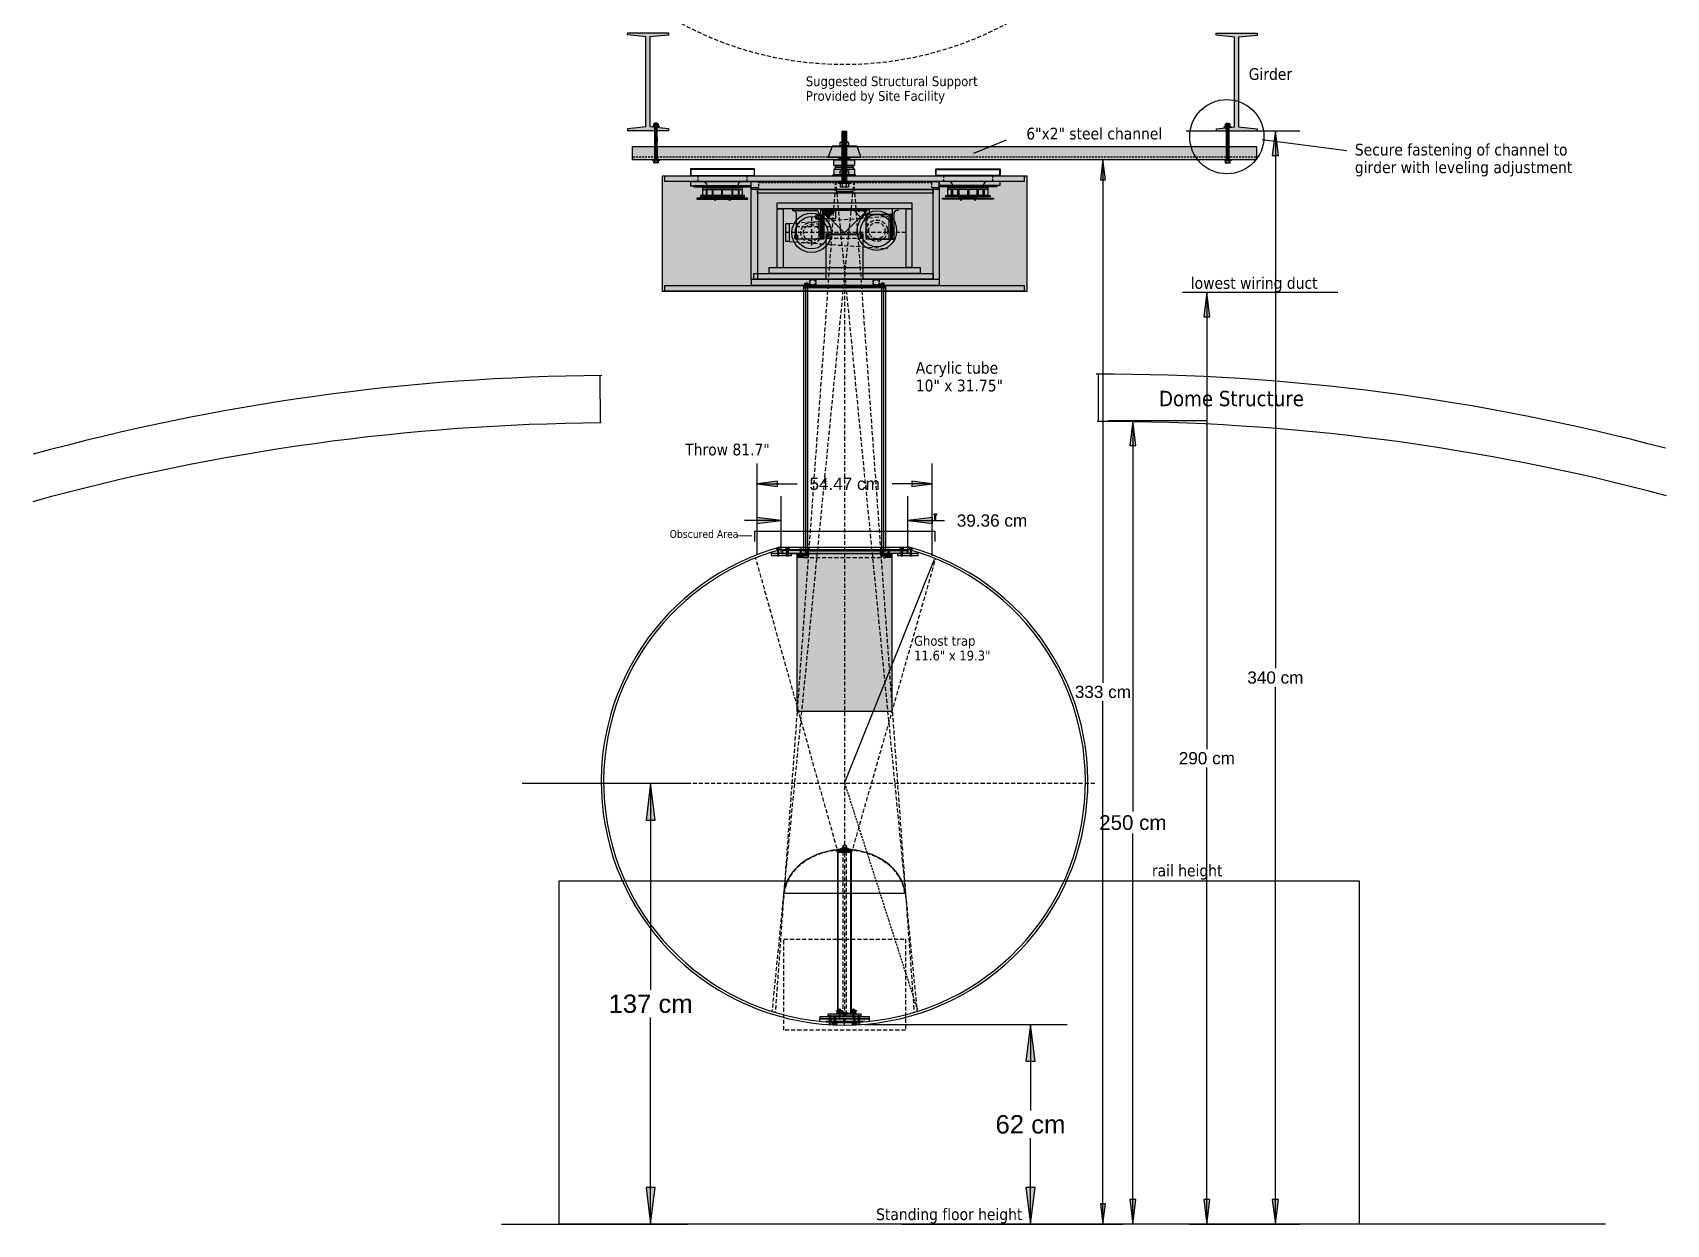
# Model space of a CAD drawing. Extents: x -131 to 377, y 20 to 594.
# Drawn here: x -131 to 377, y 20 to 391 of the extents above; entities that cross this region are included whole.
import ezdxf
from ezdxf.enums import TextEntityAlignment as Align

# ---------------------------------------------------------------- set-up
doc = ezdxf.new("R2010")
doc.units = 0
doc.header["$MEASUREMENT"] = 0
doc.linetypes.add('DASHED', pattern=[1.905, 1.27, -0.635])
doc.linetypes.add('HIDDEN', pattern=[0.9525, 0.635, -0.3175])
for name, color, linetype in [('BASE', 7, 'Continuous'), ('FRAME', 7, 'Continuous'), ('PROJECTORS', 7, 'Continuous')]:
    doc.layers.add(name, color=color, linetype=linetype)
doc.styles.add('ARIAL', font='arial.ttf')
doc.styles.add('TAHOMA', font='tahoma.ttf')

# ---------------------------------------------------------------- blocks, each defined once
blk = doc.blocks.new('LONGARROW')
at = {"layer": 'BASE', "linetype": 'Continuous'}
blk.add_hatch(color=0, dxfattribs=at).paths.add_polyline_path([(0, 0), (5.08, -0.635), (5.08, 0.635)])
at = {"layer": 'BASE', "color": 0, "linetype": 'Continuous'}
blk.add_lwpolyline([(0, 0), (5.08, -0.635), (5.08, 0.635)], close=True, dxfattribs=at)
blk = doc.blocks.new('SchemTapThrRSV4')
at = {"linetype": 'Continuous'}
for p, q in [((0, -0.32), (0, 0.32)), ((0.64, 0.32), (0, 0.32)), ((0.06, -0.25), (0.06, 0.25)), ((0.13, -0.32), (0.13, 0.32)), ((0.19, -0.25), (0.19, 0.25)), ((0.25, -0.32), (0.25, 0.32)), ((0.32, -0.25), (0.32, 0.25)), ((0.38, -0.32), (0.38, 0.32)), ((0.44, -0.25), (0.44, 0.25)), ((0.51, -0.32), (0.51, 0.32)), ((0.57, -0.25), (0.57, 0.25)), ((0.64, -0.32), (0.64, 0.32)), ((0, -0.32), (0.64, -0.32))]:
    blk.add_line(p, q, dxfattribs=at)
blk = doc.blocks.new('HexSemRSV2')
at = {"linetype": 'Continuous'}
for p, q in [((-0.61, 0.76), (-0.7, 0.6)), ((-0.7, -0.55), (-0.7, 0.6)), ((-0.04, 0.76), (-0.61, 0.76)), ((-0.04, 0.39), (-0.61, 0.39)), ((-0.04, 0.39), (-0.04, 0.76)), ((0, 0.6), (-0.04, 0.6)), ((-0.04, -0.34), (-0.04, 0.39)), ((0, -0.55), (0, 0.6)), ((-0.61, -0.71), (-0.7, -0.55)), ((-0.04, -0.34), (-0.61, -0.34)), ((-0.04, -0.71), (-0.61, -0.71)), ((-0.04, -0.71), (-0.04, -0.34)), ((0, -0.55), (-0.04, -0.55))]:
    blk.add_line(p, q, dxfattribs=at)
for centre, radius, start, end in [((-0.37, 0.57), 0.302, 142.72149, 217.27887), ((0.45, 0.02), 1.12, 160.92837, 199.07139), ((-0.37, -0.53), 0.302, 142.72149, 217.27885)]:
    blk.add_arc(centre, radius, start, end, dxfattribs=at)
blk = doc.blocks.new('HexBoltHeadRSV2')
at = {"linetype": 'Continuous'}
for p, q in [((-0.46, 0.73), (-0.55, 0.58)), ((-0.55, -0.58), (-0.55, 0.58)), ((0, 0.73), (-0.46, 0.73)), ((-0.46, 0.37), (0, 0.37)), ((0, -0.73), (0, 0.73)), ((-0.46, -0.73), (-0.55, -0.58)), ((-0.46, -0.37), (0, -0.37)), ((-0.46, -0.73), (0, -0.73))]:
    blk.add_line(p, q, dxfattribs=at)
for centre, radius, start, end in [((-0.22, 0.55), 0.302, 142.7215, 217.2789), ((0.6, 0), 1.12, 160.9284, 199.0714), ((0.6, 0), 1.12, 160.9284, 199.0714), ((-0.22, -0.55), 0.302, 142.7215, 217.2788)]:
    blk.add_arc(centre, radius, start, end, dxfattribs=at)
blk = doc.blocks.new('HexBoltHeadRSV4')
at = {"linetype": 'Continuous'}
for p, q in [((-0.64, 0.92), (-0.75, 0.72)), ((-0.75, -0.72), (-0.75, 0.72)), ((0, 0.92), (-0.64, 0.92)), ((0, 0.46), (-0.64, 0.46)), ((0, -0.92), (0, 0.92)), ((-0.64, -0.92), (-0.75, -0.72)), ((-0.64, -0.46), (0, -0.46)), ((-0.64, -0.92), (0, -0.92))]:
    blk.add_line(p, q, dxfattribs=at)
for centre, radius, start, end in [((-0.34, 0.69), 0.377, 142.7215, 217.2789), ((0.69, 0), 1.4, 160.9284, 199.0714), ((0.69, 0), 1.4, 160.9284, 199.0714), ((-0.34, -0.69), 0.377, 142.7215, 217.2788)]:
    blk.add_arc(centre, radius, start, end, dxfattribs=at)
blk = doc.blocks.new('SchemTapThrRSV3')
at = {"linetype": 'Continuous'}
for p, q in [((0, -0.24), (0, 0.24)), ((0.63, 0.24), (0, 0.24)), ((0.06, -0.18), (0.06, 0.18)), ((0.13, -0.24), (0.13, 0.24)), ((0.19, -0.18), (0.19, 0.18)), ((0.25, -0.24), (0.25, 0.24)), ((0.32, -0.18), (0.32, 0.18)), ((0.38, -0.24), (0.38, 0.24)), ((0.44, -0.18), (0.44, 0.18)), ((0.51, -0.24), (0.51, 0.24)), ((0.57, -0.18), (0.57, 0.18)), ((0.63, -0.24), (0.63, 0.24)), ((0, -0.24), (0.63, -0.24))]:
    blk.add_line(p, q, dxfattribs=at)

msp = doc.modelspace()

# ---------------------------------------------------------------- hatches: boundary and pattern name
at = {"layer": 'BASE', "linetype": 'Continuous'}
for color, points in [(254, [(54.39, 361.18), (59.99, 361.84), (59.99, 389.69), (54.35, 390.31), (54.36, 391), (67.06, 391), (67.06, 390.26), (61.22, 389.69), (61.22, 361.83), (67.05, 361.25), (67.05, 360.52), (54.41, 360.52)]), (254, [(237.48, 361.08), (243.09, 361.73), (243.08, 389.59), (237.45, 390.21), (237.45, 390.89), (250.15, 390.89), (250.15, 390.16), (244.31, 389.59), (244.31, 361.73), (250.14, 361.15), (250.14, 360.42), (237.5, 360.42)]), (250, [(118.05, 355.82), (125.63, 355.82), (126.86, 352.19), (116.75, 352.19)]), (254, [(55.83, 355.63), (249.97, 355.63), (249.97, 351.46), (55.83, 351.46)]), (251, [(118.53, 351.43), (118.53, 349.78), (124.88, 349.78), (124.88, 351.43)]), (250, [(120.14, 352.19), (123.33, 352.19), (123.33, 351.51), (120.14, 351.51)]), (254, [(65.23, 346.53), (178.52, 346.53), (178.52, 310.53), (65.23, 310.53)]), (254, [(125.16, 346.52), (125.16, 346.88), (118.26, 346.88), (118.26, 346.52)]), (251, [(124.23, 349.14), (124.88, 349.78), (118.53, 349.78), (119.16, 349.14)]), (251, [(119.18, 349.13), (118.54, 348.49), (124.89, 348.49), (124.25, 349.13)]), (251, [(124.89, 346.84), (124.89, 348.49), (118.54, 348.49), (118.54, 346.84)]), (253, [(94.7, 342.28), (149.34, 342.28), (149.34, 341.1), (94.7, 341.1)]), (254, [(124.35, 341.35), (124.35, 341.64), (119.35, 341.64), (119.35, 341.35)]), (253, [(169.15, 343.11), (151.29, 343.11), (151.29, 343.42), (169.15, 343.42)]), (253, [(116.68, 333.46), (115.32, 334.82), (116.19, 335.68), (118.91, 335.68)]), (253, [(168.17, 339.24), (152.28, 339.24), (152.28, 339.56), (168.17, 339.56)]), (254, [(109.16, 312.38), (115.93, 312.38), (115.93, 311.81), (116.82, 311.81), (116.82, 311.75), (109.16, 311.75)]), (254, [(109.77, 313.18), (110.25, 313.18), (110.25, 229.42), (109.77, 229.42)]), (254, [(126.98, 311.81), (127.87, 311.81), (127.87, 312.38), (134.6, 312.38), (134.6, 311.75), (126.98, 311.75)]), (254, [(133.46, 313.17), (133.94, 313.17), (133.94, 229.39), (133.46, 229.39)]), (253, [(149.68, 241.33), (150.4, 241.33), (150.4, 240.91), (149.68, 240.91)]), (254, [(105.35, 228.98), (98.98, 228.98), (98.98, 228.35), (105.35, 228.35)]), (253, [(100.76, 230.68), (101.48, 230.68), (101.48, 230.21), (100.76, 230.21)]), (254, [(110.69, 229.79), (109.14, 229.79), (109.14, 229.93), (102.54, 229.93), (102.54, 228.98), (110.69, 228.98)]), (253, [(103.52, 230.55), (104.58, 230.55), (104.58, 230), (103.52, 230)]), (254, [(107.12, 228.96), (136.57, 228.96), (136.57, 179.87), (107.12, 179.87)]), (252, [(109.16, 227.72), (109.16, 228.99), (107.22, 228.99), (107.22, 227.72)]), (253, [(107.8, 230.4), (108.52, 230.4), (108.52, 229.93), (107.8, 229.93)]), (254, [(133.03, 229.79), (134.64, 229.79), (134.64, 229.92), (141.14, 229.92), (141.14, 228.97), (133.03, 228.97)]), (252, [(136.46, 227.72), (136.46, 228.97), (134.48, 228.97), (134.48, 227.72)]), (253, [(135.17, 230.39), (135.89, 230.39), (135.89, 229.92), (135.17, 229.92)]), (254, [(144.69, 228.99), (138.32, 228.99), (138.32, 228.35), (144.69, 228.35)]), (253, [(139.09, 230.55), (140.15, 230.55), (140.15, 230), (139.09, 230)]), (253, [(142.11, 230.7), (142.83, 230.7), (142.83, 230.22), (142.11, 230.22)]), (253, [(124.33, 136.41), (119.24, 136.41), (119.24, 136.67), (124.33, 136.67)]), (253, [(123.83, 136.85), (119.75, 136.85), (119.75, 137.06), (123.83, 137.06)]), (253, [(123.69, 136.69), (119.88, 136.69), (119.88, 136.84), (123.69, 136.84)]), (253, [(123.69, 136), (119.89, 136), (119.89, 136.41), (123.69, 136.41)]), (253, [(129.43, 84.27), (114.19, 84.27), (114.19, 84.91), (129.43, 84.91)]), (253, [(126.92, 85.11), (116.74, 85.11), (116.74, 85.75), (126.92, 85.75)]), (253, [(119.33, 82.47), (118.27, 82.47), (118.27, 83.09), (119.33, 83.09)]), (253, [(125.41, 82.29), (124.34, 82.29), (124.34, 82.91), (125.41, 82.91)])]:
    msp.add_hatch(color=color, dxfattribs=at).paths.add_polyline_path(points)
at = {"layer": 'FRAME', "linetype": 'Continuous'}
for points in [[(92.81, 344.73), (151.24, 344.73), (151.24, 342.26), (92.81, 342.26)], [(92.81, 314.28), (92.81, 342.83), (94.71, 342.83), (94.71, 314.28)], [(149.33, 314.27), (149.33, 342.86), (151.24, 342.86), (151.24, 314.27)], [(92.83, 314.29), (151.22, 314.29), (151.22, 312.39), (92.83, 312.39)]]:
    msp.add_hatch(color=253, dxfattribs=at).paths.add_polyline_path(points)
at = {"layer": 'PROJECTORS', "linetype": 'Continuous'}
for color, points in [(7, [(115.95, 336.1), (114.72, 336.1), (114.72, 336.26), (115.95, 336.26)]), (253, [(128.94, 335.8), (114.72, 335.8), (114.72, 336.12), (128.94, 336.12)]), (7, [(128.92, 336.11), (127.68, 336.11), (127.68, 336.26), (128.92, 336.26)]), (254, [(116.11, 328.43), (127.54, 328.43), (127.54, 314.34), (116.11, 314.34)])]:
    msp.add_hatch(color=color, dxfattribs=at).paths.add_polyline_path(points)

# ---------------------------------------------------------------- linework, layer by layer
at = {"layer": 'BASE', "color": 7, "linetype": 'Continuous'}
for p, q in [((162.05, 353.5), (172.16, 357.65)), ((228.08, 360.44), (263.44, 360.44)), ((251.75, 357.74), (278.1, 354.37)), ((255.82, 360.44), (255.82, 193.27)), ((179.95, 351.58), (208.53, 351.58)), ((202.18, 351.58), (202.18, 188.8)), ((93.79, 348.66), (73.87, 348.66)), ((73.87, 348.66), (73.87, 346.54)), ((73.87, 346.54), (93.79, 346.54)), ((93.79, 346.54), (93.79, 348.66)), ((118.53, 349.78), (124.88, 349.78)), ((124.89, 348.49), (118.54, 348.49)), ((92.76, 343.4), (74.9, 343.4)), ((74.9, 343.4), (74.9, 343.08)), ((74.9, 343.08), (92.76, 343.08)), ((77.61, 342.22), (90.05, 342.19)), ((90.07, 342.8), (77.63, 342.8)), ((77.63, 342.8), (77.63, 340.35)), ((79.08, 342.19), (78.79, 342.19)), ((78.79, 342.19), (78.79, 340.36)), ((88.73, 343.04), (78.97, 343.04)), ((78.97, 343.04), (78.97, 342.8)), ((78.97, 342.8), (88.73, 342.8)), ((79.08, 340.36), (79.08, 342.19)), ((80.96, 342.19), (80.67, 342.19)), ((80.67, 342.19), (80.67, 340.36)), ((80.96, 340.36), (80.96, 342.19)), ((83.85, 342.19), (83.55, 342.19)), ((83.55, 342.19), (83.55, 340.36)), ((83.85, 340.36), (83.85, 342.19)), ((87.02, 342.2), (86.73, 342.2)), ((86.73, 342.2), (86.73, 340.38)), ((87.02, 340.38), (87.02, 342.2)), ((88.99, 342.19), (88.7, 342.19)), ((88.7, 342.19), (88.7, 340.36)), ((88.73, 342.8), (88.73, 343.04)), ((88.99, 340.36), (88.99, 342.19)), ((90.07, 340.35), (90.07, 342.8)), ((92.76, 343.08), (92.76, 343.4)), ((166.44, 342.24), (154, 342.21)), ((91.77, 339.53), (75.88, 339.53)), ((75.88, 339.53), (75.88, 339.22)), ((75.88, 339.22), (91.77, 339.22)), ((90.7, 340.35), (76.99, 340.35)), ((76.99, 340.35), (76.99, 339.96)), ((76.99, 339.96), (90.7, 339.96)), ((77.63, 340.35), (90.07, 340.35)), ((78.79, 340.36), (79.08, 340.36)), ((80.67, 340.36), (80.96, 340.36)), ((86.66, 339.95), (81.07, 339.95)), ((81.07, 339.95), (81.07, 339.52)), ((81.07, 339.52), (86.66, 339.52)), ((83.55, 340.36), (83.85, 340.36)), ((86.66, 339.52), (86.66, 339.95)), ((86.73, 340.38), (87.02, 340.38)), ((88.7, 340.36), (88.99, 340.36)), ((90.7, 339.96), (90.7, 340.35)), ((91.77, 339.22), (91.77, 339.53)), ((127.52, 335.8), (124.79, 335.8)), ((124.79, 335.8), (124.79, 335.68)), ((124.79, 335.68), (127.52, 335.68)), ((127.52, 335.68), (124.8, 335.68)), ((124.8, 335.68), (127.03, 333.45)), ((127.52, 335.68), (127.52, 335.8)), ((128.39, 334.82), (127.52, 335.68)), ((129.56, 334.45), (129.56, 336.3)), ((138.35, 336.26), (129.56, 336.26)), ((136.75, 326.78), (136.75, 336.3)), ((138.34, 335.68), (138.08, 335.67)), ((138.34, 336.31), (138.34, 335.68)), ((127.03, 333.45), (128.39, 334.82)), ((128.54, 334.44), (136.14, 334.42)), ((128.54, 326.75), (128.54, 334.44)), ((128.89, 334.45), (128.89, 333.14)), ((136.57, 334.45), (128.91, 334.45)), ((135.63, 334.45), (135.63, 326.75)), ((136.12, 334.44), (136.13, 326.78)), ((136.57, 326.81), (136.57, 334.45)), ((137.14, 334.67), (137.14, 326.78)), ((135.63, 326.75), (128.54, 326.75)), ((129.45, 326.76), (137.12, 326.76)), ((109.17, 312.07), (134.57, 312.07)), ((275.3, 310.22), (226.89, 310.22)), ((234.51, 310.22), (234.51, 168.16)), ((200.74, 284.83), (200.74, 270.2)), ((45.68, 284.35), (45.79, 269.73)), ((234.57, 270.23), (203.87, 270.23)), ((211.49, 270.23), (211.49, 148.72)), ((94.62, 228.46), (94.62, 257.03)), ((149.09, 228.31), (149.09, 257.03)), ((94.62, 250.68), (107.11, 250.68)), ((149.09, 250.68), (136.59, 250.68)), ((102.15, 230.12), (102.15, 246.87)), ((141.51, 230.12), (141.51, 246.87)), ((102.15, 239.25), (90.72, 239.25)), ((141.51, 239.25), (152.94, 239.25)), ((88.43, 234.54), (92.99, 234.56)), ((93.87, 235.92), (149.85, 235.92)), ((93.87, 232.72), (93.87, 235.92)), ((149.85, 235.92), (149.85, 232.72)), ((98.99, 229.35), (98.99, 228.96)), ((101.94, 231), (141.68, 231)), ((102.13, 230.27), (101.95, 231.03)), ((141.51, 230.26), (141.7, 231)), ((144.69, 228.98), (144.69, 229.36)), ((121.83, 157.51), (149.83, 227.2)), ((202.18, 20.31), (202.18, 183.09)), ((255.82, 20.39), (255.82, 187.56)), ((234.51, 20.39), (234.51, 162.45)), ((21.5, 157.51), (72.93, 157.51)), ((61.5, 157.51), (61.5, 93.22)), ((211.49, 20.36), (211.49, 141.86)), ((119.7, 136.41), (123.88, 136.41)), ((119.7, 85.77), (119.7, 136.41)), ((123.88, 136.41), (123.88, 85.76)), ((140.72, 123.24), (102.87, 123.24)), ((61.5, 20.37), (61.5, 84.65)), ((114.18, 83.52), (114.18, 84.28)), ((114.18, 84.28), (129.44, 84.28)), ((127.63, 83.36), (115.95, 83.36)), ((123.87, 85.77), (119.7, 85.77)), ((121.64, 83.36), (121.64, 84.27)), ((121.83, 82.39), (121.83, 83.33)), ((122, 83.38), (122, 84.3)), ((124.31, 83.1), (125.46, 83.1)), ((128.24, 82.51), (191.08, 82.51)), ((129.44, 84.28), (129.44, 83.53)), ((179.65, 82.51), (179.65, 55.7)), ((179.65, 20.33), (179.65, 47.13)), ((15.11, 20.37), (72.93, 20.37)), ((139.64, 20.33), (191.08, 20.33)), ((229.45, 20.36), (203.87, 20.36)), ((261.18, 20.39), (226.89, 20.39)), ((229.15, 20.39), (263.44, 20.39)), ((358.53, 20.3), (33.06, 20.3)), ((168.96, 20.31), (208.53, 20.31))]:
    msp.add_line(p, q, dxfattribs=at)
at = {"layer": 'BASE', "color": 7, "linetype": 'HIDDEN'}
for p, q in [((55.92, 352.36), (249.85, 352.36)), ((55.92, 351.44), (55.92, 352.36)), ((249.85, 352.36), (249.85, 351.44)), ((76.21, 346.4), (76.21, 344.6)), ((91.42, 346.42), (91.42, 344.63)), ((152.63, 346.45), (152.63, 344.65)), ((167.84, 346.42), (167.84, 344.63)), ((79.08, 343.4), (79.08, 343.09)), ((88.59, 343.09), (88.59, 343.4)), ((149.31, 342.26), (94.74, 342.26)), ((95.08, 344.36), (148.75, 344.36)), ((95.17, 342.26), (95.17, 344.36)), ((148.84, 344.36), (148.84, 342.26)), ((155.46, 343.11), (155.46, 343.42)), ((164.97, 343.42), (164.97, 343.11)), ((121.85, 157.5), (144.54, 86.86))]:
    msp.add_line(p, q, dxfattribs=at)
at = {"layer": 'BASE', "color": 7, "linetype": 'DASHED'}
for p, q in [((124.69, 344.94), (99.25, 86.56)), ((119.02, 344.95), (100.26, 86.24)), ((119.01, 344.92), (144.35, 86.74)), ((124.69, 344.94), (143.47, 86.06)), ((128.88, 326.8), (128.89, 333.13)), ((116.97, 328.06), (116.97, 326.93)), ((126.67, 328.06), (126.67, 326.93)), ((121.85, 318.69), (121.85, 85.64)), ((119.49, 137.17), (94.15, 227.71)), ((109.09, 227.72), (134.56, 227.72)), ((124.47, 137.33), (150.17, 227.37)), ((199.69, 157.46), (43.9, 157.46)), ((117.12, 83.36), (117.12, 84.26)), ((117.13, 82.54), (117.13, 83.47)), ((117.63, 83.37), (117.63, 84.27)), ((117.63, 82.5), (117.63, 83.44)), ((118.22, 82.29), (118.22, 82.9)), ((118.22, 82.9), (119.36, 82.9)), ((119.36, 82.9), (119.36, 82.24)), ((124.31, 82.43), (124.31, 83.1)), ((125.46, 83.1), (125.46, 82.48)), ((126.01, 83.37), (126.01, 84.27)), ((126.02, 82.5), (126.02, 83.44)), ((126.52, 83.37), (126.52, 84.27)), ((126.54, 82.54), (126.54, 83.48))]:
    msp.add_line(p, q, dxfattribs=at)
at = {"layer": 'BASE', "color": 5, "linetype": 'Continuous'}
for p, q in [((33.08, 127.21), (281.87, 127.21)), ((33.08, 20.36), (33.08, 127.21)), ((281.87, 127.21), (281.87, 20.36))]:
    msp.add_line(p, q, dxfattribs=at)
at = {"layer": 'BASE', "color": 7, "linetype": 'Continuous'}
for points in [[(54.39, 361.18), (59.99, 361.84), (59.99, 389.69), (54.35, 390.31), (54.36, 391), (67.06, 391), (67.06, 390.26), (61.22, 389.69), (61.22, 361.83), (67.05, 361.25), (67.05, 360.52), (54.41, 360.52)], [(237.48, 361.08), (243.09, 361.73), (243.08, 389.59), (237.45, 390.21), (237.45, 390.89), (250.15, 390.89), (250.15, 390.16), (244.31, 389.59), (244.31, 361.73), (250.14, 361.15), (250.14, 360.42), (237.5, 360.42)], [(64.14, 361.72), (62.06, 361.72), (62.06, 361.91), (64.14, 361.91)], [(241.97, 361.67), (239.89, 361.67), (239.89, 361.86), (241.97, 361.86)], [(118.05, 355.82), (125.63, 355.82), (126.86, 352.19), (116.75, 352.19)], [(55.83, 355.63), (249.97, 355.63), (249.97, 351.46), (55.83, 351.46)], [(62.14, 351.48), (64.22, 351.48), (64.22, 351.29), (62.14, 351.29)], [(120.14, 352.19), (123.33, 352.19), (123.33, 351.51), (120.14, 351.51)], [(239.97, 351.43), (242.05, 351.43), (242.05, 351.24), (239.97, 351.24)], [(65.23, 346.53), (178.52, 346.53), (178.52, 310.53), (65.23, 310.53)], [(150.26, 348.68), (170.18, 348.68), (170.18, 346.57), (150.26, 346.57)], [(94.7, 342.28), (149.34, 342.28), (149.34, 341.1), (94.7, 341.1)], [(119.96, 344.36), (123.65, 344.36), (123.65, 344.09), (119.96, 344.09)], [(169.15, 343.11), (151.29, 343.11), (151.29, 343.42), (169.15, 343.42)], [(166.42, 340.38), (153.99, 340.38), (153.99, 342.83), (166.42, 342.83)], [(155.36, 340.39), (155.06, 340.39), (155.06, 342.21), (155.36, 342.21)], [(165.09, 342.83), (155.32, 342.83), (155.32, 343.06), (165.09, 343.06)], [(157.32, 340.4), (157.03, 340.4), (157.03, 342.23), (157.32, 342.23)], [(160.5, 340.39), (160.21, 340.39), (160.21, 342.21), (160.5, 342.21)], [(163.38, 340.39), (163.09, 340.39), (163.09, 342.21), (163.38, 342.21)], [(165.26, 340.39), (164.97, 340.39), (164.97, 342.21), (165.26, 342.21)], [(116.68, 333.46), (115.32, 334.82), (116.19, 335.68), (118.91, 335.68)], [(116.19, 335.8), (118.91, 335.8), (118.91, 335.68), (116.19, 335.68)], [(168.17, 339.24), (152.28, 339.24), (152.28, 339.56), (168.17, 339.56)], [(167.07, 339.98), (153.35, 339.98), (153.35, 340.38), (167.07, 340.38)], [(162.98, 339.55), (157.39, 339.55), (157.39, 339.97), (162.98, 339.97)], [(109.16, 312.38), (134.56, 312.38), (134.56, 311.75), (109.16, 311.75)], [(109.16, 312.38), (115.93, 312.38), (115.93, 311.81), (116.82, 311.81), (116.82, 311.75), (109.16, 311.75)], [(109.16, 311.76), (134.56, 311.76), (134.56, 229.77), (109.16, 229.77)], [(109.77, 313.18), (110.25, 313.18), (110.25, 229.42), (109.77, 229.42)], [(126.98, 311.81), (127.87, 311.81), (127.87, 312.38), (134.6, 312.38), (134.6, 311.75), (126.98, 311.75)], [(133.46, 313.17), (133.94, 313.17), (133.94, 229.39), (133.46, 229.39)], [(149.68, 241.33), (150.4, 241.33), (150.4, 240.91), (149.68, 240.91)], [(105.35, 228.98), (98.98, 228.98), (98.98, 228.35), (105.35, 228.35)], [(100.76, 230.68), (101.48, 230.68), (101.48, 230.21), (100.76, 230.21)], [(102.14, 230.27), (141.52, 230.27), (141.52, 228.98), (102.14, 228.98)], [(110.69, 229.79), (109.14, 229.79), (109.14, 229.93), (102.54, 229.93), (102.54, 228.98), (110.69, 228.98)], [(103.52, 230.55), (104.58, 230.55), (104.58, 230), (103.52, 230)], [(107.12, 228.96), (136.57, 228.96), (136.57, 179.87), (107.12, 179.87)], [(107.8, 230.4), (108.52, 230.4), (108.52, 229.93), (107.8, 229.93)], [(133.03, 229.79), (134.64, 229.79), (134.64, 229.92), (141.14, 229.92), (141.14, 228.97), (133.03, 228.97)], [(135.17, 230.39), (135.89, 230.39), (135.89, 229.92), (135.17, 229.92)], [(144.69, 228.99), (138.32, 228.99), (138.32, 228.35), (144.69, 228.35)], [(139.09, 230.55), (140.15, 230.55), (140.15, 230), (139.09, 230)], [(142.11, 230.7), (142.83, 230.7), (142.83, 230.22), (142.11, 230.22)], [(123.06, 137.06), (120.52, 137.06), (120.52, 137.21), (123.06, 137.21)], [(124.33, 136.41), (119.24, 136.41), (119.24, 136.67), (124.33, 136.67)], [(123.83, 136.85), (119.75, 136.85), (119.75, 137.06), (123.83, 137.06)], [(123.69, 136.69), (119.88, 136.69), (119.88, 136.84), (123.69, 136.84)], [(123.69, 85.76), (119.88, 85.76), (119.88, 136.41), (123.69, 136.41)], [(123.69, 136), (119.89, 136), (119.89, 136.41), (123.69, 136.41)], [(121.2, 86.67), (119.28, 86.67), (119.28, 86.84), (121.2, 86.84)], [(121.01, 86.45), (119.55, 86.59), (119.56, 86.67), (121.02, 86.53)], [(121.02, 86.58), (119.55, 86.58), (119.55, 86.66), (121.02, 86.66)], [(121.02, 86.26), (119.56, 86.4), (119.57, 86.48), (121.03, 86.35)], [(125.57, 86.67), (123.65, 86.67), (123.65, 86.84), (125.57, 86.84)], [(125.32, 86.45), (123.86, 86.58), (123.87, 86.67), (125.33, 86.53)], [(125.33, 86.58), (123.86, 86.58), (123.86, 86.66), (125.33, 86.66)], [(125.33, 86.26), (123.87, 86.4), (123.88, 86.48), (125.34, 86.34)], [(129.43, 84.27), (114.19, 84.27), (114.19, 84.91), (129.43, 84.91)], [(126.92, 85.11), (116.74, 85.11), (116.74, 85.75), (126.92, 85.75)], [(119.33, 82.47), (118.27, 82.47), (118.27, 83.09), (119.33, 83.09)], [(121.01, 86.1), (119.55, 86.24), (119.56, 86.32), (121.02, 86.18)], [(121.02, 85.94), (119.56, 86.08), (119.57, 86.16), (121.03, 86.02)], [(121.02, 85.77), (119.56, 85.9), (119.57, 85.99), (121.03, 85.85)], [(121.03, 85.76), (119.56, 85.76), (119.56, 85.84), (121.03, 85.84)], [(123.68, 85.74), (119.96, 85.74), (119.96, 85.95), (123.68, 85.95)], [(125.32, 86.1), (123.85, 86.23), (123.86, 86.32), (125.33, 86.18)], [(125.34, 85.76), (123.86, 85.76), (123.86, 85.84), (125.34, 85.84)], [(125.33, 85.94), (123.87, 86.07), (123.88, 86.16), (125.34, 86.02)], [(125.33, 85.76), (123.87, 85.9), (123.88, 85.99), (125.34, 85.85)], [(125.41, 82.29), (124.34, 82.29), (124.34, 82.91), (125.41, 82.91)]]:
    msp.add_lwpolyline(points, close=True, dxfattribs=at)
for points in [[(118.53, 349.78), (118.53, 351.43), (124.88, 351.43), (124.88, 349.78), (124.23, 349.14), (119.16, 349.14), (118.53, 349.78)], [(118.26, 346.88), (125.16, 346.88), (125.16, 346.52), (118.26, 346.52), (118.26, 346.88)], [(124.89, 348.49), (124.89, 346.84), (118.54, 346.84), (118.54, 348.49), (119.18, 349.13), (124.25, 349.13), (124.89, 348.49)], [(119.35, 341.64), (124.35, 341.64), (124.35, 341.35), (119.35, 341.35), (119.35, 341.64)], [(107.22, 228.99), (109.16, 228.99), (109.16, 227.72), (107.22, 227.72), (107.22, 228.99)], [(134.48, 228.97), (136.46, 228.97), (136.46, 227.72), (134.48, 227.72), (134.48, 228.97)]]:
    msp.add_lwpolyline(points, dxfattribs=at)
at = {"layer": 'BASE', "color": 5, "linetype": 'Continuous'}
for points in [[(115.11, 336.26), (119.04, 336.26), (119.04, 333.06), (115.11, 333.06)], [(116.74, 328.42), (126.9, 328.42), (126.9, 328.08), (116.74, 328.08)]]:
    msp.add_lwpolyline(points, close=True, dxfattribs=at)
at = {"layer": 'BASE', "color": 7, "linetype": 'DASHED'}
for points in [[(116.2, 328.42), (127.45, 328.42), (127.45, 326.94), (116.2, 326.94)], [(109.78, 311.75), (133.93, 311.75), (133.93, 229.77), (109.78, 229.77)], [(122.32, 85.48), (121.37, 85.48), (121.37, 138.21), (122.32, 138.21)], [(122.81, 136.41), (120.78, 136.41), (120.78, 136.8), (122.81, 136.8)]]:
    msp.add_lwpolyline(points, close=True, dxfattribs=at)
at = {"layer": 'BASE', "color": 9, "linetype": 'DASHED'}
msp.add_lwpolyline([(102.94, 109.05), (140.78, 109.05), (140.78, 80.72), (102.94, 80.72)], close=True, dxfattribs=at)
at = {"layer": 'BASE', "color": 7, "linetype": 'DASHED'}
msp.add_circle((121.67, 487.75), 106.68, dxfattribs=at)
at = {"layer": 'BASE', "color": 7, "linetype": 'Continuous'}
msp.add_circle((240.72, 358.66), 11.55, dxfattribs=at)
for centre, radius, start, end in [((77.81, 343.39), 1.27, 0, 90), ((89.87, 343.39), 1.27, 90, 180), ((154.18, 343.41), 1.27, 0, 90), ((166.24, 343.41), 1.27, 90, 180), ((81.58, 339.23), 0.318, 180, 0), ((86.09, 339.22), 0.318, 180, 0), ((138.18, 334.64), 1.04, 93.1643, 184.3217), ((157.96, 339.24), 0.318, 180, 0), ((162.47, 339.25), 0.318, 180, 0), ((200.91, -399.1), 683.91, 75.0676, 90.0676), ((50.87, -399.56), 683.91, 90.3827, 105.3827), ((50.71, -414.3), 683.91, 90.3827, 105.3827), ((201.2, -413.84), 683.91, 75.0676, 90.0676), ((121.81, 157.98), 75.69, 105.2, 74.8), ((121.81, 157.98), 74.93, 105.2, 74.8), ((120.28, 86.66), 0.542, 17.7462, 160.9806), ((124.61, 86.66), 0.542, 17.7462, 160.9806), ((117.4, 84.92), 0.251, 38.5996, 141.8819), ((126.28, 84.92), 0.251, 38.5996, 141.8819)]:
    msp.add_arc(centre, radius, start, end, dxfattribs=at)
msp.add_ellipse((121.8, 121.92), major_axis=(19, 0), ratio=0.789572, start_param=0.08723, end_param=3.054142, dxfattribs=at)
at = {"layer": 'BASE', "color": 7, "linetype": 'DASHED'}
msp.add_ellipse((121.8, 121.92), major_axis=(18.87, 0), ratio=0.788156, start_param=0.087386, end_param=3.053986, dxfattribs=at)
at = {"layer": 'FRAME', "color": 7, "linetype": 'Continuous'}
for p, q in [((105.7, 335.61), (105.7, 336.26)), ((105.7, 336.25), (114.36, 336.25)), ((112.87, 335.61), (105.7, 335.61)), ((109.65, 336.26), (109.65, 335.61)), ((112.86, 336.25), (112.86, 335.62)), ((114.36, 336.25), (114.35, 326.8)), ((106.84, 326.76), (106.84, 334.69)), ((112.77, 333.84), (112.76, 333.72)), ((112.76, 333.72), (112.76, 333.61)), ((112.76, 333.61), (112.78, 333.5)), ((112.8, 333.95), (112.77, 333.84)), ((112.78, 333.5), (112.81, 333.39)), ((112.84, 334.05), (112.8, 333.95)), ((112.81, 333.39), (112.85, 333.29)), ((112.89, 334.14), (112.84, 334.05)), ((112.85, 333.29), (112.9, 333.21)), ((112.95, 334.21), (112.89, 334.14)), ((112.9, 333.21), (112.96, 333.14)), ((113.02, 334.27), (112.95, 334.21)), ((112.96, 333.84), (112.95, 333.73)), ((112.95, 333.73), (112.96, 333.84)), ((112.95, 333.73), (112.95, 333.61)), ((112.95, 333.61), (112.95, 333.73)), ((112.95, 333.61), (112.96, 333.5)), ((112.96, 333.5), (112.95, 333.61)), ((112.99, 333.95), (112.96, 333.84)), ((112.96, 333.84), (112.99, 333.95)), ((112.96, 333.5), (112.99, 333.4)), ((112.99, 333.4), (112.96, 333.5)), ((112.96, 333.14), (113.03, 333.09)), ((113.03, 334.05), (112.99, 333.95)), ((112.99, 333.95), (113.03, 334.05)), ((112.99, 333.4), (113.04, 333.3)), ((113.04, 333.3), (112.99, 333.4)), ((113.09, 334.31), (113.02, 334.27)), ((113.08, 334.14), (113.03, 334.05)), ((113.03, 334.05), (113.08, 334.14)), ((113.03, 333.09), (113.11, 333.06)), ((113.04, 333.3), (113.09, 333.22)), ((113.09, 333.22), (113.04, 333.3)), ((113.14, 334.22), (113.08, 334.14)), ((113.08, 334.14), (113.14, 334.22)), ((113.17, 334.33), (113.09, 334.31)), ((113.09, 333.22), (113.15, 333.15)), ((113.15, 333.15), (113.09, 333.22)), ((113.11, 333.06), (113.19, 333.05)), ((113.21, 334.27), (113.14, 334.22)), ((113.14, 334.22), (113.21, 334.27)), ((113.15, 333.15), (113.22, 333.1)), ((113.22, 333.1), (113.15, 333.15)), ((113.25, 334.32), (113.17, 334.33)), ((113.19, 333.05), (113.27, 333.06)), ((113.28, 334.31), (113.21, 334.27)), ((113.21, 334.27), (113.28, 334.31)), ((113.22, 333.1), (113.29, 333.07)), ((113.29, 333.07), (113.22, 333.1)), ((113.29, 334.31), (113.25, 334.32)), ((113.27, 333.06), (113.29, 333.07)), ((113.29, 334.31), (113.28, 334.31)), ((113.28, 334.31), (113.29, 334.31)), ((113.36, 334.33), (113.29, 334.31)), ((113.29, 334.31), (113.33, 334.3)), ((113.33, 334.3), (113.29, 334.31)), ((113.34, 333.08), (113.29, 333.07)), ((113.29, 333.07), (113.34, 333.08)), ((113.29, 333.07), (113.3, 333.06)), ((113.3, 333.06), (113.38, 333.05)), ((113.33, 334.3), (113.4, 334.26)), ((113.4, 334.26), (113.33, 334.3)), ((113.42, 333.13), (113.34, 333.08)), ((113.34, 333.08), (113.42, 333.13)), ((113.44, 334.33), (113.36, 334.33)), ((113.38, 333.05), (113.46, 333.06)), ((113.4, 334.26), (113.47, 334.2)), ((113.47, 334.2), (113.4, 334.26)), ((113.48, 333.2), (113.42, 333.13)), ((113.42, 333.13), (113.48, 333.2)), ((113.52, 334.31), (113.44, 334.33)), ((113.46, 333.06), (113.53, 333.09)), ((113.47, 334.2), (113.53, 334.12)), ((113.53, 334.12), (113.47, 334.2)), ((113.54, 333.28), (113.48, 333.2)), ((113.48, 333.2), (113.54, 333.28)), ((113.59, 334.27), (113.52, 334.31)), ((113.53, 334.12), (113.57, 334.03)), ((113.57, 334.03), (113.53, 334.12)), ((113.53, 333.09), (113.6, 333.14)), ((113.58, 333.38), (113.54, 333.28)), ((113.54, 333.28), (113.58, 333.38)), ((113.57, 334.03), (113.61, 333.93)), ((113.61, 333.93), (113.57, 334.03)), ((113.61, 333.48), (113.58, 333.38)), ((113.58, 333.38), (113.61, 333.48)), ((113.66, 334.21), (113.59, 334.27)), ((113.6, 333.14), (113.67, 333.21)), ((113.61, 333.93), (113.63, 333.82)), ((113.63, 333.82), (113.61, 333.93)), ((113.63, 333.59), (113.61, 333.48)), ((113.61, 333.48), (113.63, 333.59)), ((113.63, 333.82), (113.64, 333.71)), ((113.64, 333.71), (113.63, 333.82)), ((113.64, 333.71), (113.63, 333.59)), ((113.63, 333.59), (113.64, 333.71)), ((113.71, 334.13), (113.66, 334.21)), ((113.67, 333.21), (113.73, 333.29)), ((113.76, 334.04), (113.71, 334.13)), ((113.73, 333.29), (113.77, 333.38)), ((113.8, 333.94), (113.76, 334.04)), ((113.77, 333.38), (113.8, 333.49)), ((113.82, 333.83), (113.8, 333.94)), ((113.8, 333.49), (113.82, 333.6)), ((113.83, 333.71), (113.82, 333.83)), ((113.82, 333.6), (113.83, 333.71)), ((113.95, 326.78), (113.95, 334.73)), ((114.59, 334.41), (114.41, 334.41)), ((114.5, 334.39), (114.98, 334.39)), ((114.5, 326.78), (114.5, 334.39)), ((114.98, 334.39), (114.98, 326.78)), ((115, 326.79), (115, 334.41)), ((115, 334.41), (115.36, 334.41)), ((115.36, 334.41), (115.36, 326.79)), ((106.22, 327.67), (106.21, 327.56)), ((106.21, 327.56), (106.21, 327.45)), ((106.21, 327.45), (106.22, 327.33)), ((106.24, 327.78), (106.22, 327.67)), ((106.22, 327.33), (106.25, 327.23)), ((106.28, 327.88), (106.24, 327.78)), ((106.25, 327.23), (106.29, 327.13)), ((106.33, 327.97), (106.28, 327.88)), ((106.29, 327.13), (106.35, 327.05)), ((106.4, 328.05), (106.33, 327.97)), ((106.35, 327.05), (106.41, 326.98)), ((106.41, 327.68), (106.39, 327.57)), ((106.39, 327.57), (106.41, 327.68)), ((106.39, 327.57), (106.4, 327.45)), ((106.4, 327.45), (106.39, 327.57)), ((106.46, 328.1), (106.4, 328.05)), ((106.4, 327.45), (106.41, 327.34)), ((106.41, 327.34), (106.4, 327.45)), ((106.43, 327.79), (106.41, 327.68)), ((106.41, 327.68), (106.43, 327.79)), ((106.41, 327.34), (106.44, 327.23)), ((106.44, 327.23), (106.41, 327.34)), ((106.41, 326.98), (106.48, 326.93)), ((106.47, 327.89), (106.43, 327.79)), ((106.43, 327.79), (106.47, 327.89)), ((106.44, 327.23), (106.48, 327.14)), ((106.48, 327.14), (106.44, 327.23)), ((106.54, 328.14), (106.46, 328.1)), ((106.52, 327.98), (106.47, 327.89)), ((106.47, 327.89), (106.52, 327.98)), ((106.48, 327.14), (106.54, 327.05)), ((106.54, 327.05), (106.48, 327.14)), ((106.48, 326.93), (106.56, 326.9)), ((106.58, 328.05), (106.52, 327.98)), ((106.52, 327.98), (106.58, 328.05)), ((106.62, 328.16), (106.54, 328.14)), ((106.54, 327.05), (106.6, 326.98)), ((106.6, 326.98), (106.54, 327.05)), ((106.56, 326.9), (106.64, 326.88)), ((106.65, 328.11), (106.58, 328.05)), ((106.58, 328.05), (106.65, 328.11)), ((106.6, 326.98), (106.67, 326.93)), ((106.67, 326.93), (106.6, 326.98)), ((106.7, 328.16), (106.62, 328.16)), ((106.64, 326.88), (106.71, 326.89)), ((106.73, 328.15), (106.65, 328.11)), ((106.65, 328.11), (106.73, 328.15)), ((106.67, 326.93), (106.74, 326.9)), ((106.74, 326.9), (106.67, 326.93)), ((106.73, 328.15), (106.7, 328.16)), ((106.71, 326.89), (106.74, 326.9)), ((106.81, 328.17), (106.73, 328.15)), ((106.73, 328.15), (106.77, 328.14)), ((106.77, 328.14), (106.73, 328.15)), ((106.73, 328.15), (106.73, 328.15)), ((106.73, 328.15), (106.73, 328.15)), ((106.79, 326.92), (106.74, 326.9)), ((106.74, 326.9), (106.79, 326.92)), ((106.74, 326.9), (106.75, 326.9)), ((106.75, 326.9), (106.82, 326.89)), ((106.77, 328.14), (106.85, 328.1)), ((106.85, 328.1), (106.77, 328.14)), ((106.86, 326.97), (106.79, 326.92)), ((106.79, 326.92), (106.86, 326.97)), ((106.88, 328.17), (106.81, 328.17)), ((106.82, 326.89), (106.9, 326.9)), ((114.6, 326.78), (106.84, 326.78)), ((106.85, 328.1), (106.91, 328.04)), ((106.91, 328.04), (106.85, 328.1)), ((106.93, 327.04), (106.86, 326.97)), ((106.86, 326.97), (106.93, 327.04)), ((106.96, 328.15), (106.88, 328.17)), ((106.9, 326.9), (106.98, 326.93)), ((106.91, 328.04), (106.97, 327.96)), ((106.97, 327.96), (106.91, 328.04)), ((106.98, 327.12), (106.93, 327.04)), ((106.93, 327.04), (106.98, 327.12)), ((107.04, 328.1), (106.96, 328.15)), ((106.97, 327.96), (107.02, 327.87)), ((107.02, 327.87), (106.97, 327.96)), ((107.03, 327.21), (106.98, 327.12)), ((106.98, 327.12), (107.03, 327.21)), ((106.98, 326.93), (107.05, 326.98)), ((107.02, 327.87), (107.06, 327.77)), ((107.06, 327.77), (107.02, 327.87)), ((107.06, 327.32), (107.03, 327.21)), ((107.03, 327.21), (107.06, 327.32)), ((107.1, 328.04), (107.04, 328.1)), ((107.05, 326.98), (107.12, 327.04)), ((107.06, 327.77), (107.08, 327.66)), ((107.08, 327.66), (107.06, 327.77)), ((107.08, 327.43), (107.06, 327.32)), ((107.06, 327.32), (107.08, 327.43)), ((107.08, 327.66), (107.09, 327.55)), ((107.09, 327.55), (107.08, 327.66)), ((107.09, 327.55), (107.08, 327.43)), ((107.08, 327.43), (107.09, 327.55)), ((107.16, 327.97), (107.1, 328.04)), ((107.12, 327.04), (107.17, 327.13)), ((107.21, 327.88), (107.16, 327.97)), ((107.17, 327.13), (107.22, 327.22)), ((107.24, 327.78), (107.21, 327.88)), ((107.22, 327.22), (107.25, 327.33)), ((107.27, 327.67), (107.24, 327.78)), ((107.25, 327.33), (107.27, 327.44)), ((107.28, 327.55), (107.27, 327.67)), ((107.27, 327.44), (107.28, 327.55)), ((114.41, 326.78), (113.95, 326.78)), ((114.98, 326.78), (114.5, 326.78)), ((115.36, 326.79), (115, 326.79))]:
    msp.add_line(p, q, dxfattribs=at)
at = {"layer": 'FRAME', "color": 7, "linetype": 'DASHED'}
for p, q in [((117.41, 330.59), (105.98, 330.59)), ((111.66, 324.84), (111.66, 334.39))]:
    msp.add_line(p, q, dxfattribs=at)
at = {"layer": 'FRAME', "color": 7, "linetype": 'HIDDEN'}
for p, q in [((116.1, 314.39), (116.11, 316.42)), ((127.54, 316.43), (127.54, 314.35))]:
    msp.add_line(p, q, dxfattribs=at)
at = {"layer": 'FRAME', "color": 7, "linetype": 'Continuous'}
for points in [[(92.81, 344.73), (151.24, 344.73), (151.24, 342.26), (92.81, 342.26)], [(92.81, 314.28), (92.81, 342.83), (94.71, 342.83), (94.71, 314.28)], [(149.33, 314.27), (149.33, 342.86), (151.24, 342.86), (151.24, 314.27)], [(100.87, 338.07), (142.78, 338.07), (142.78, 336.26), (100.87, 336.26)], [(100.88, 317.91), (100.88, 336.25), (102.68, 336.25), (102.68, 317.91)], [(140.97, 317.92), (140.97, 336.26), (142.78, 336.26), (142.78, 317.92)], [(98.32, 317.92), (145.35, 317.92), (145.35, 316.12), (98.32, 316.12)], [(92.83, 314.29), (151.22, 314.29), (151.22, 312.39), (92.83, 312.39)]]:
    msp.add_lwpolyline(points, close=True, dxfattribs=at)
at = {"layer": 'FRAME', "color": 7, "linetype": 'HIDDEN'}
for points in [[(110.97, 314.28), (112.87, 314.28), (112.87, 312.38), (110.97, 312.38)], [(111.13, 314.12), (112.71, 314.12), (112.71, 312.54), (111.13, 312.54)], [(130.72, 314.27), (132.62, 314.27), (132.62, 312.37), (130.72, 312.37)], [(130.87, 314.1), (132.45, 314.1), (132.45, 312.53), (130.87, 312.53)]]:
    msp.add_lwpolyline(points, close=True, dxfattribs=at)
at = {"layer": 'FRAME', "color": 7, "linetype": 'Continuous'}
for centre in [(105.8, 334.58), (112.92, 334.57)]:
    msp.add_arc(centre, 1.04, 3.1643, 94.3217, dxfattribs=at)
for centre in [(113.2, 333.69), (113.39, 333.69), (106.65, 327.52), (106.83, 327.53)]:
    msp.add_ellipse(centre, major_axis=(-0.011, -0.641), ratio=0.688463, start_param=0.00016, end_param=6.283345, dxfattribs=at)
at = {"layer": 'PROJECTORS', "color": 134, "linetype": 'Continuous'}
for p, q in [((93.79, 348.47), (74.03, 348.47)), ((74.03, 348.47), (74.03, 346.56)), ((74.03, 346.56), (93.79, 346.56)), ((93.79, 346.56), (93.79, 348.47)), ((73.92, 344.68), (73.93, 343.41)), ((73.93, 343.41), (92.81, 343.41)), ((73.94, 344.68), (92.8, 344.68)), ((92.79, 343.4), (92.79, 344.68)), ((170.13, 343.43), (151.24, 343.43)), ((151.26, 343.43), (151.26, 344.71)), ((170.11, 344.71), (151.26, 344.71)), ((170.13, 344.71), (170.13, 343.43))]:
    msp.add_line(p, q, dxfattribs=at)
at = {"layer": 'PROJECTORS', "color": 7, "linetype": 'Continuous'}
for p, q in [((121.83, 328.73), (114.75, 335.8)), ((114.75, 335.8), (128.92, 335.8)), ((128.92, 335.8), (121.83, 328.73))]:
    msp.add_line(p, q, dxfattribs=at)
at = {"layer": 'PROJECTORS', "color": 7, "linetype": 'DASHED'}
for p, q in [((104.59, 331.67), (135.27, 333.89)), ((140.92, 328.81), (103.05, 328.81)), ((104.57, 326.07), (135.19, 323.85))]:
    msp.add_line(p, q, dxfattribs=at)
at = {"layer": 'PROJECTORS', "color": 7, "linetype": 'Continuous'}
for points in [[(65.95, 346.53), (177.7, 346.53), (177.7, 344.73), (65.95, 344.73)], [(115.95, 336.1), (114.72, 336.1), (114.72, 336.26), (115.95, 336.26)], [(128.94, 335.8), (114.72, 335.8), (114.72, 336.12), (128.94, 336.12)], [(128.92, 336.11), (127.68, 336.11), (127.68, 336.26), (128.92, 336.26)], [(103.53, 326.07), (103.53, 331.65), (104.56, 331.65), (104.56, 326.07)], [(116.11, 328.43), (127.54, 328.43), (127.54, 314.34), (116.11, 314.34)], [(93.62, 316.11), (149.34, 316.11), (149.34, 314.31), (93.62, 314.31)], [(65.95, 312.37), (177.7, 312.37), (177.7, 310.57), (65.95, 310.57)]]:
    msp.add_lwpolyline(points, close=True, dxfattribs=at)
at = {"layer": 'PROJECTORS', "color": 134, "linetype": 'Continuous'}
msp.add_lwpolyline([(150.27, 348.5), (170.03, 348.5), (170.03, 346.58), (150.27, 346.58)], close=True, dxfattribs=at)
at = {"layer": 'PROJECTORS', "color": 9, "linetype": 'Continuous'}
for centre, radius in [((131.87, 329.43), 6.14), ((111.55, 328.77), 6.14), ((111.55, 328.77), 5.04), ((131.87, 329.43), 5.04)]:
    msp.add_circle(centre, radius, dxfattribs=at)
at = {"layer": 'PROJECTORS', "color": 7, "linetype": 'DASHED'}
for centre, radius in [((111.55, 328.77), 3.3), ((111.55, 328.77), 2.54), ((131.87, 329.43), 3.3), ((131.87, 329.43), 2.54)]:
    msp.add_circle(centre, radius, dxfattribs=at)
at = {"layer": 'PROJECTORS', "color": 7, "linetype": 'Continuous'}
for centre in [(115.31, 335.82), (117.44, 335.66), (126.26, 335.67), (128.27, 335.8)]:
    msp.add_arc(centre, 0.318, 180, 0, dxfattribs=at)

# ---------------------------------------------------------------- block references
at = {"layer": 'BASE', "color": 7, "linetype": 'Continuous'}
for name, p, xscale, yscale, rotation in [('HexBoltHeadRSV4', (63.13, 361.91), 1.04973374577467, 0.8325833694627225, 270.0000000000001), ('SchemTapThrRSV3', (63.15, 361.45), 2.24396654526365, 1.77977438063449, 90.00000000000006), ('SchemTapThrRSV3', (63.15, 360.03), 2.24396654526365, 1.77977438063449, 90.00000000000006), ('HexBoltHeadRSV4', (240.96, 361.86), 1.04973374577467, 0.8325833694627225, 270.0000000000001), ('SchemTapThrRSV3', (240.98, 361.4), 2.24396654526365, 1.77977438063449, 90.00000000000006), ('SchemTapThrRSV3', (240.98, 359.97), 2.24396654526365, 1.77977438063449, 90.00000000000006), ('SchemTapThrRSV3', (63.15, 358.6), 2.24396654526365, 1.77977438063449, 90.00000000000006), ('SchemTapThrRSV3', (63.16, 357.18), 2.24396654526365, 1.77977438063449, 90.00000000000006), ('SchemTapThrRSV3', (63.15, 355.75), 2.24396654526365, 1.77977438063449, 90.00000000000006), ('SchemTapThrRSV3', (63.16, 354.33), 2.24396654526365, 1.77977438063449, 90.00000000000006), ('HexBoltHeadRSV4', (121.75, 355.88), 1.489881040077371, 1.489881040077376, 270.0000000000001), ('SchemTapThrRSV3', (121.75, 358.34), 3.146603662304328, 3.146603662304337, 90.00000000000006), ('SchemTapThrRSV3', (121.76, 356.34), 3.146603662304328, 3.146603662304337, 90.00000000000006), ('SchemTapThrRSV3', (121.76, 354.35), 3.146603662304328, 3.146603662304337, 90.00000000000006), ('SchemTapThrRSV3', (240.98, 358.55), 2.24396654526365, 1.77977438063449, 90.00000000000006), ('SchemTapThrRSV3', (240.99, 357.13), 2.24396654526365, 1.77977438063449, 90.00000000000006), ('SchemTapThrRSV3', (240.98, 355.7), 2.24396654526365, 1.77977438063449, 90.00000000000006), ('SchemTapThrRSV3', (240.99, 354.28), 2.24396654526365, 1.77977438063449, 90.00000000000006), ('LONGARROW', (255.82, 360.44), 1.5, 1.5, 270.0000000000001), ('HexBoltHeadRSV4', (63.15, 351.29), 1.04973374577467, 0.8325833694627225, 90.00000000000006), ('SchemTapThrRSV3', (63.16, 352.91), 2.24396654526365, 1.77977438063449, 90.00000000000006), ('SchemTapThrRSV3', (63.16, 351.48), 2.24396654526365, 1.77977438063449, 90.00000000000006), ('SchemTapThrRSV3', (121.76, 352.35), 3.146603662304328, 3.146603662304337, 90.00000000000006), ('SchemTapThrRSV3', (121.76, 350.35), 3.146603662304328, 3.146603662304337, 90.00000000000006), ('LONGARROW', (202.18, 351.58), 1.25, 1.25, 270.0000000000001), ('HexBoltHeadRSV4', (240.98, 351.24), 1.04973374577467, 0.8325833694627225, 90.00000000000006), ('SchemTapThrRSV3', (240.99, 352.85), 2.24396654526365, 1.77977438063449, 90.00000000000006), ('SchemTapThrRSV3', (240.99, 351.43), 2.24396654526365, 1.77977438063449, 90.00000000000006), ('HexBoltHeadRSV4', (121.77, 346.9), 1.489881040077371, 1.489881040077376, 270.0000000000001), ('SchemTapThrRSV3', (121.76, 348.35), 3.146603662304328, 3.146603662304337, 90.00000000000006), ('SchemTapThrRSV3', (121.76, 346.36), 3.146603662304328, 3.146603662304337, 90.00000000000006), ('SchemTapThrRSV3', (121.77, 344.36), 3.146603662304328, 3.146603662304337, 90.00000000000006), ('HexBoltHeadRSV4', (121.76, 344.1), 1.471989881431556, 1.471989881431558, 90.00000000000006), ('HexSemRSV2', (109.97, 312.36), 0.7873575637684262, 0.7873575637684227, 270.0000000000001), ('HexSemRSV2', (133.66, 312.38), 0.7873575637684262, 0.7873575637684227, 270.0000000000001), ('LONGARROW', (234.51, 310.22), 1.5, 1.5, 270.0000000000001), ('LONGARROW', (211.49, 270.23), 1.5, 1.5, 270.0000000000001), ('LONGARROW', (149.09, 250.68), 1.25, 1.25, 180), ('LONGARROW', (102.15, 239.25), 1.5, 1.5, 180), ('HexSemRSV2', (110.02, 229), 0.7873575637684261, 0.7873575637684227, 90.00000000000006), ('HexSemRSV2', (133.63, 228.99), 0.7873575637684261, 0.7873575637684227, 90.00000000000006), ('LONGARROW', (61.5, 157.51), 2.25, 2.25, 270.0000000000001), ('HexBoltHeadRSV2', (121.81, 137.22), 0.5743253375215615, 0.9901516416818699, 270.0000000000001), ('HexBoltHeadRSV2', (121.9, 137.28), 0.5912564923052874, 0.9901516416818696, 270.0000000000001), ('HexBoltHeadRSV2', (121.8, 136.41), 0.5743253375215615, 0.9901516416818699, 270.0000000000001), ('HexBoltHeadRSV2', (121.81, 85.95), 0.6334260818170024, 1.170319599549146, 270.0000000000001), ('LONGARROW', (179.65, 82.51), 2.25, 2.25, 270.0000000000001), ('LONGARROW', (61.5, 20.37), 2.25, 2.25, 90.00000000000006), ('LONGARROW', (179.65, 20.33), 2.25, 2.25, 90.00000000000006), ('LONGARROW', (202.18, 20.31), 1.25, 1.25, 90.00000000000006), ('LONGARROW', (211.49, 20.36), 1.5, 1.5, 90.00000000000006), ('LONGARROW', (234.51, 20.39), 1.5, 1.5, 90.00000000000006), ('LONGARROW', (255.82, 20.39), 1.5, 1.5, 90.00000000000006)]:
    msp.add_blockref(name, p, dxfattribs=dict(at, xscale=xscale, yscale=yscale, rotation=rotation))
at = {"layer": 'BASE', "color": 7, "linetype": 'DASHED'}
for p, yscale, rotation in [((110, 313.15), 0.7562201139710393, 270.0000000000001), ((110, 312.52), 0.7562201139710393, 270.0000000000001), ((133.69, 313.17), 0.7562201139710393, 270.0000000000001), ((133.69, 312.54), 0.7562201139710393, 270.0000000000001), ((110.01, 228.81), 0.7562201139710394, 90.00000000000006), ((110.01, 228.17), 0.7562201139710394, 90.00000000000006), ((133.66, 228.77), 0.7562201139710394, 90.00000000000006), ((133.66, 228.13), 0.7562201139710394, 90.00000000000006), ((120.3, 86.67), 0.6188107130910703, 270.0000000000001), ((124.61, 86.67), 0.6188107130910703, 270.0000000000001), ((117.4, 85.08), 0.6188107130910703, 270.0000000000001), ((117.4, 84.44), 0.6188107130910703, 270.0000000000001), ((118.79, 85), 0.9645666536468682, 270.0000000000001), ((118.78, 84.36), 0.9645666536468682, 270.0000000000001), ((118.79, 83.73), 0.9645666536468682, 270.0000000000001), ((120.3, 86.03), 0.6188107130910703, 270.0000000000001), ((120.3, 85.4), 0.6188107130910703, 270.0000000000001), ((120.3, 84.76), 0.6188107130910703, 270.0000000000001), ((124.61, 86.03), 0.6188107130910703, 270.0000000000001), ((124.61, 85.39), 0.6188107130910703, 270.0000000000001), ((124.61, 84.76), 0.6188107130910703, 270.0000000000001), ((124.86, 84.18), 0.9645666536468682, 270.0000000000001), ((124.86, 84.82), 0.9645666536468682, 270.0000000000001), ((124.86, 83.55), 0.9645666536468682, 270.0000000000001), ((126.28, 85.08), 0.6188107130910703, 270.0000000000001), ((126.28, 84.44), 0.6188107130910703, 270.0000000000001)]:
    msp.add_blockref('SchemTapThrRSV4', p, dxfattribs=dict(at, yscale=yscale, rotation=rotation))
at = {"layer": 'BASE', "color": 7, "linetype": 'Continuous'}
for p, xscale, yscale in [((94.62, 250.68), 1.25, 1.25), ((141.51, 239.25), 1.5, 1.5)]:
    msp.add_blockref('LONGARROW', p, dxfattribs=dict(at, xscale=xscale, yscale=yscale))
at = {"layer": 'BASE', "color": 7, "linetype": 'DASHED', "rotation": 90.00000000000006}
for p, xscale, yscale in [((150.05, 240.48), 0.6772567870552774, 0.6532593127495435), ((150.05, 240.05), 0.6772567870552774, 0.6532593127495435), ((150.05, 239.62), 0.6772567870552774, 0.6532593127495435), ((101.13, 229.52), 1.083146242409704, 0.6532593127495435), ((101.13, 228.83), 1.083146242409704, 0.6532593127495435), ((101.13, 228.14), 1.083146242409704, 0.6532593127495435), ((104.06, 229.07), 1.460761758666796, 0.9645666536468682), ((104.06, 228.14), 1.460761758666796, 0.9645666536468682), ((108.17, 229.24), 1.083146242409704, 0.6532593127495435), ((108.17, 228.55), 1.083146242409704, 0.6532593127495435), ((135.54, 229.22), 1.102351905727919, 0.6532593127495435), ((135.54, 228.51), 1.102351905727919, 0.6532593127495435), ((139.63, 229.09), 1.439510862766506, 0.9645666536468682), ((139.63, 228.17), 1.439510862766506, 0.9645666536468682), ((142.48, 229.52), 1.102351905727919, 0.6532593127495435), ((142.48, 228.82), 1.102351905727919, 0.6532593127495435), ((142.48, 228.12), 1.102351905727919, 0.6532593127495435), ((108.17, 227.87), 1.083146242409704, 0.6532593127495435), ((135.54, 227.81), 1.102351905727919, 0.6532593127495435)]:
    msp.add_blockref('SchemTapThrRSV4', p, dxfattribs=dict(at, xscale=xscale, yscale=yscale))

# ---------------------------------------------------------------- texts
at = {"layer": 'BASE', "color": 7, "linetype": 'Continuous', "style": 'TAHOMA'}
for s, height, p in [('Suggested Structural Support ', 3.048, (109.79, 374.39)), ('Girder', 3.658, (247.53, 376.33)), ('Provided by Site Facility', 3.048, (109.79, 369.82)), ('6"x2" steel channel', 3.6576, (178.35, 357.8)), ('Secure fastening of channel to', 3.6576, (280.55, 352.81)), ('girder with leveling adjustment', 3.6576, (280.55, 347.32)), ('lowest wiring duct', 3.6576, (229.52, 311.33)), ('Acrylic tube', 3.6576, (143.98, 284.92)), ('10" x 31.75"', 3.6576, (143.98, 279.43)), ('Dome Structure', 4.8, (219.62, 274.81)), ('Obscured Area', 2.4384, (67.43, 233.84)), ('Ghost trap', 3.048, (143.45, 200.3)), ('11.6" x 19.3"', 3.048, (143.45, 195.73)), ('rail height', 3.6576, (217.42, 128.55)), ('Standing floor height', 3.6576, (131.64, 21.61))]:
    msp.add_text(s, height=height, dxfattribs=at).set_placement(p)
at = {"layer": 'BASE', "color": 7, "linetype": 'Continuous', "style": 'ARIAL'}
for s, height, p in [('54.47 cm', 3.81, (121.85, 250.68)), ('39.36 cm', 3.81, (167.68, 239.25)), ('340 cm', 3.81, (255.82, 190.41)), ('333 cm', 3.81, (202.18, 185.95)), ('290 cm', 3.81, (234.51, 165.31)), ('250 cm', 4.572, (211.49, 145.29)), ('137 cm', 5.715, (61.5, 88.94)), ('62 cm', 5.715, (179.65, 51.42))]:
    msp.add_text(s, height=height, dxfattribs=at).set_placement(p, align=Align.MIDDLE_CENTER)
at = {"layer": 'BASE', "color": 7, "linetype": 'Continuous', "style": 'TAHOMA'}
msp.add_text('4.84°', height=0.406, rotation=180, dxfattribs=at).set_placement((128.69, 83.98))
at = {"layer": 'BASE', "color": 7, "linetype": 'Continuous', "insert": (72.26, 259.44), "char_height": 3.6576, "attachment_point": 7, "style": 'TAHOMA'}
msp.add_mtext('\\C7;\\H3.6576;\\fTahoma|b0|i0;Throw 81.7"\\C8;\\H3.6576;', dxfattribs=at)

doc.saveas('drawing.dxf')
